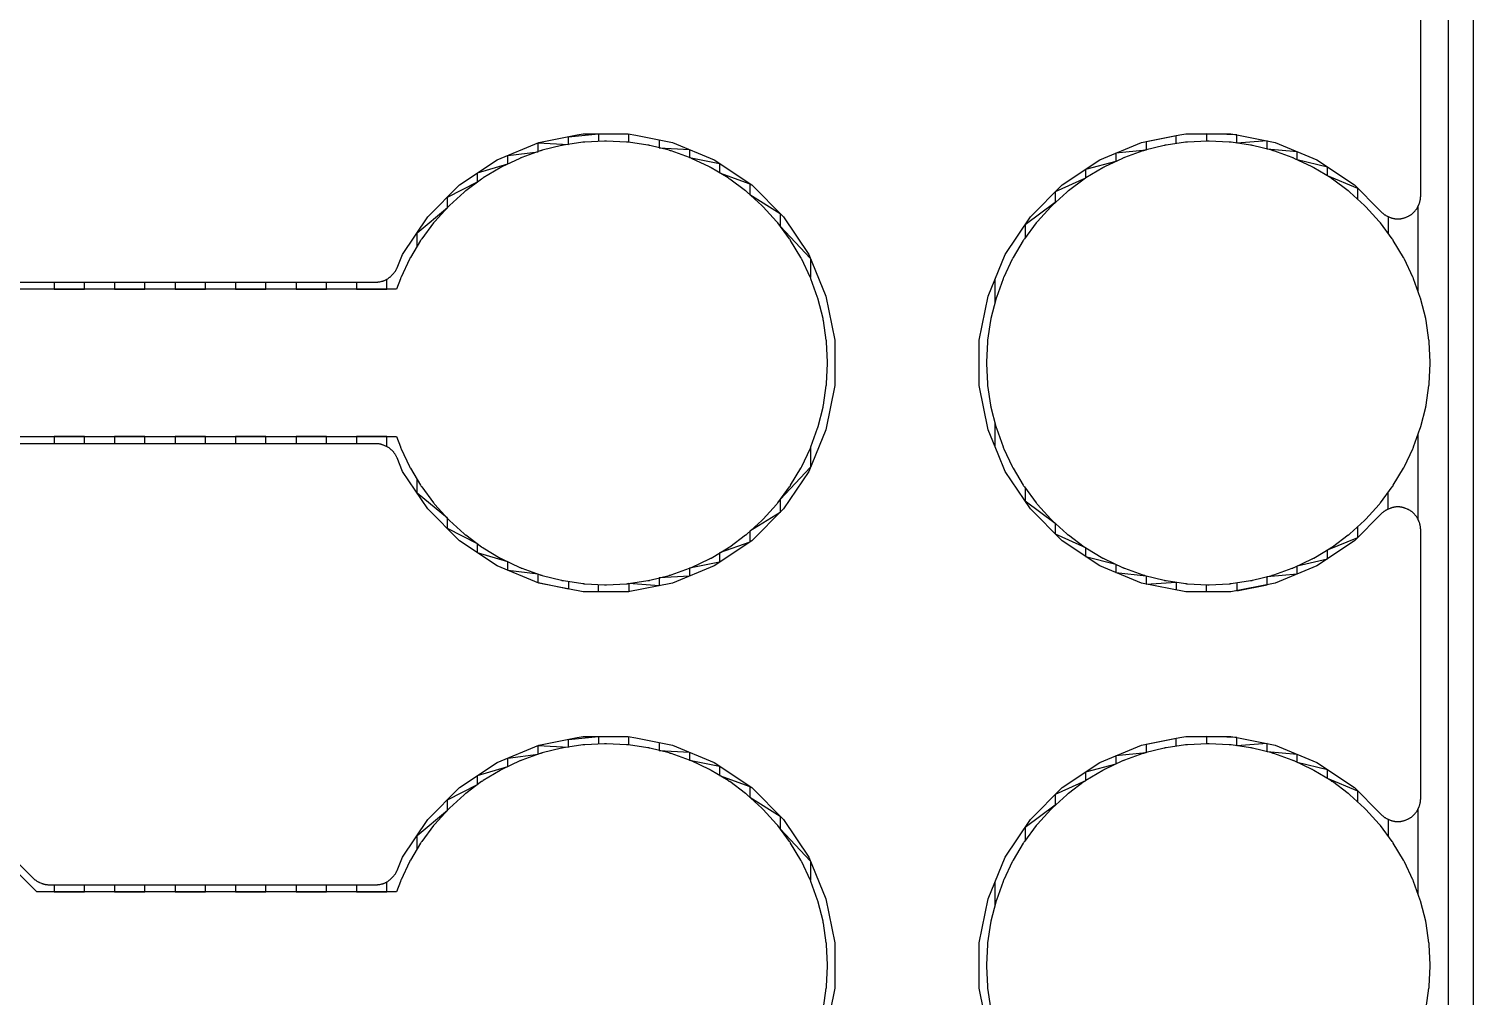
# Model space of a CAD drawing. Header units: metres. Extents: x 141.4 to 191.3, y -114.8 to -61.9.
# Drawn here: x 185.26 to 191.35, y -82.17 to -78.09 of the extents above; entities that cross this region are included whole.
import ezdxf

# ---------------------------------------------------------------- set-up
doc = ezdxf.new("R2010")
doc.units = ezdxf.units.M

msp = doc.modelspace()

# ---------------------------------------------------------------- linework, layer by layer
for points in [[(171.3116, -61.9071), (191.3479, -61.9071), (191.3479, -114.8098)], [(191.117, -114.5163), (191.117, -114.8098), (191.2445, -114.8098), (191.2445, -61.9071), (191.117, -61.9071), (191.117, -62.2006)], [(189.3036, -82.3236), (189.2665, -82.1371), (189.2665, -81.9469), (189.3036, -81.7604), (189.3764, -81.5847), (189.482, -81.4265), (189.6165, -81.292), (189.7747, -81.1864), (189.9504, -81.1136), (190.1116, -81.0815), (190.1369, -81.0765), (190.3271, -81.0765), (190.359, -81.0829), (190.5136, -81.1136), (190.6893, -81.1864), (190.8475, -81.292), (190.9541, -81.3987), (190.9623, -81.4068), (190.9638, -81.4083), (190.9653, -81.4097), (190.9668, -81.4111), (190.9684, -81.4124), (190.9701, -81.4137), (190.9717, -81.415), (190.9734, -81.4162), (190.9751, -81.4174), (190.9769, -81.4185), (190.9787, -81.4196), (190.9805, -81.4207), (190.9823, -81.4217), (190.9842, -81.4227), (190.986, -81.4236), (190.9879, -81.4244), (190.9898, -81.4253), (190.998, -81.4286), (190.9999, -81.4294), (191.0019, -81.4301), (191.0038, -81.4308), (191.0058, -81.4314), (191.0078, -81.432), (191.0098, -81.4326), (191.0119, -81.433), (191.0139, -81.4335), (191.016, -81.4339), (191.018, -81.4342), (191.0201, -81.4345), (191.0222, -81.4347), (191.0242, -81.4349), (191.0263, -81.435), (191.0284, -81.4351), (191.0305, -81.4351), (191.0326, -81.4351), (191.0347, -81.435), (191.0368, -81.4349), (191.0388, -81.4347), (191.0409, -81.4345), (191.043, -81.4342), (191.045, -81.4339), (191.0471, -81.4335), (191.0491, -81.433), (191.0512, -81.4326), (191.0532, -81.432), (191.0552, -81.4314), (191.0572, -81.4308), (191.0591, -81.4301), (191.0611, -81.4294), (191.063, -81.4286), (191.0712, -81.4253), (191.0731, -81.4244), (191.075, -81.4236), (191.0768, -81.4227), (191.0787, -81.4217), (191.0805, -81.4207), (191.0823, -81.4196), (191.0841, -81.4185), (191.0859, -81.4174), (191.0876, -81.4162), (191.0893, -81.415), (191.0909, -81.4137), (191.0926, -81.4124), (191.0942, -81.4111), (191.0957, -81.4097), (191.0972, -81.4083), (191.0987, -81.4068), (191.1002, -81.4053), (191.1016, -81.4038), (191.103, -81.4023), (191.1043, -81.4007), (191.1056, -81.399), (191.1069, -81.3974), (191.1081, -81.3957), (191.1093, -81.394), (191.1104, -81.3922), (191.1115, -81.3904), (191.1126, -81.3886), (191.1136, -81.3868), (191.1146, -81.385), (191.1155, -81.3831), (191.1163, -81.3812), (191.1172, -81.3793), (191.1205, -81.3711), (191.1213, -81.3692), (191.122, -81.3672), (191.1227, -81.3653), (191.1233, -81.3633), (191.1239, -81.3613), (191.1245, -81.3593), (191.1249, -81.3572), (191.1254, -81.3552), (191.1257, -81.3531), (191.1261, -81.3511), (191.1264, -81.349), (191.1266, -81.3469), (191.1268, -81.3449), (191.1269, -81.3428), (191.127, -81.3407), (191.127, -81.3386), (191.127, -80.2054), (191.127, -80.2033), (191.1269, -80.2012), (191.1268, -80.1991), (191.1266, -80.1971), (191.1264, -80.195), (191.1261, -80.1929), (191.1257, -80.1909), (191.1254, -80.1888), (191.1249, -80.1868), (191.1245, -80.1847), (191.1239, -80.1827), (191.1233, -80.1807), (191.1227, -80.1787), (191.122, -80.1768), (191.1213, -80.1748), (191.1205, -80.1729), (191.1172, -80.1647), (191.1163, -80.1628), (191.1155, -80.1609), (191.1146, -80.159), (191.1136, -80.1572), (191.1126, -80.1554), (191.1115, -80.1536), (191.1104, -80.1518), (191.1093, -80.15), (191.1081, -80.1483), (191.1069, -80.1466), (191.1056, -80.145), (191.1043, -80.1433), (191.103, -80.1417), (191.1016, -80.1402), (191.1002, -80.1387), (191.0987, -80.1372), (191.0972, -80.1357), (191.0957, -80.1343), (191.0942, -80.1329), (191.0926, -80.1316), (191.0909, -80.1303), (191.0893, -80.129), (191.0876, -80.1278), (191.0859, -80.1266), (191.0841, -80.1254), (191.0823, -80.1244), (191.0805, -80.1233), (191.0787, -80.1223), (191.0768, -80.1213), (191.075, -80.1204), (191.0731, -80.1196), (191.0712, -80.1187), (191.063, -80.1154), (191.0611, -80.1146), (191.0591, -80.1139), (191.0572, -80.1132), (191.0552, -80.1126), (191.0532, -80.112), (191.0512, -80.1114), (191.0491, -80.111), (191.0471, -80.1105), (191.045, -80.1101), (191.043, -80.1098), (191.0409, -80.1095), (191.0388, -80.1093), (191.0368, -80.1091), (191.0347, -80.109), (191.0326, -80.1089), (191.0305, -80.1089), (191.0284, -80.1089), (191.0263, -80.109), (191.0243, -80.1091), (191.0222, -80.1093), (191.0201, -80.1095), (191.018, -80.1098), (191.016, -80.1101), (191.0139, -80.1105), (191.0119, -80.111), (191.0099, -80.1114), (191.0078, -80.112), (191.0058, -80.1126), (191.0038, -80.1132), (191.0019, -80.1139), (190.9999, -80.1146), (190.998, -80.1154), (190.9898, -80.1187), (190.9879, -80.1196), (190.986, -80.1204), (190.9842, -80.1213), (190.9823, -80.1223), (190.9805, -80.1233), (190.9787, -80.1244), (190.9769, -80.1254), (190.9751, -80.1266), (190.9734, -80.1278), (190.9717, -80.129), (190.9701, -80.1303), (190.9684, -80.1316), (190.9669, -80.1329), (190.9653, -80.1343), (190.9638, -80.1357), (190.9623, -80.1372), (190.8475, -80.252), (190.6893, -80.3576), (190.5136, -80.4304), (190.3271, -80.4675), (190.1369, -80.4675), (189.9504, -80.4304), (189.7747, -80.3576), (189.6165, -80.252), (189.482, -80.1175), (189.3764, -79.9593), (189.3465, -79.8872), (189.3036, -79.7836), (189.2665, -79.5971), (189.2665, -79.4069), (189.3036, -79.2204), (189.3764, -79.0447), (189.482, -78.8865), (189.6165, -78.752), (189.7747, -78.6464), (189.9504, -78.5736), (190.1116, -78.5415), (190.1369, -78.5365), (190.3271, -78.5365), (190.359, -78.5429), (190.5136, -78.5736), (190.6893, -78.6464), (190.8475, -78.752), (190.9541, -78.8587), (190.9623, -78.8668), (190.9638, -78.8683), (190.9653, -78.8697), (190.9668, -78.8711), (190.9684, -78.8724), (190.9701, -78.8737), (190.9717, -78.875), (190.9734, -78.8762), (190.9751, -78.8774), (190.9769, -78.8785), (190.9787, -78.8796), (190.9805, -78.8807), (190.9823, -78.8817), (190.9842, -78.8827), (190.986, -78.8836), (190.9879, -78.8844), (190.9898, -78.8853), (190.998, -78.8886), (190.9999, -78.8894), (191.0019, -78.8901), (191.0038, -78.8908), (191.0058, -78.8914), (191.0078, -78.892), (191.0098, -78.8926), (191.0119, -78.893), (191.0139, -78.8935), (191.016, -78.8939), (191.018, -78.8942), (191.0201, -78.8945), (191.0222, -78.8947), (191.0242, -78.8949), (191.0263, -78.895), (191.0284, -78.8951), (191.0305, -78.8951), (191.0326, -78.8951), (191.0347, -78.895), (191.0368, -78.8949), (191.0388, -78.8947), (191.0409, -78.8945), (191.043, -78.8942), (191.045, -78.8939), (191.0471, -78.8935), (191.0491, -78.893), (191.0512, -78.8926), (191.0532, -78.892), (191.0552, -78.8914), (191.0572, -78.8908), (191.0591, -78.8901), (191.0611, -78.8894), (191.063, -78.8886), (191.0712, -78.8853), (191.0731, -78.8844), (191.075, -78.8836), (191.0768, -78.8827), (191.0787, -78.8817), (191.0805, -78.8807), (191.0823, -78.8796), (191.0841, -78.8785), (191.0859, -78.8774), (191.0876, -78.8762), (191.0893, -78.875), (191.0909, -78.8737), (191.0926, -78.8724), (191.0942, -78.8711), (191.0957, -78.8697), (191.0972, -78.8683), (191.0987, -78.8668), (191.1002, -78.8653), (191.1016, -78.8638), (191.103, -78.8623), (191.1043, -78.8607), (191.1056, -78.859), (191.1069, -78.8574), (191.1081, -78.8557), (191.1093, -78.854), (191.1104, -78.8522), (191.1115, -78.8504), (191.1126, -78.8486), (191.1136, -78.8468), (191.1146, -78.845), (191.1155, -78.8431), (191.1163, -78.8412), (191.1172, -78.8393), (191.1205, -78.8311), (191.1213, -78.8292), (191.122, -78.8272), (191.1227, -78.8253), (191.1233, -78.8233), (191.1239, -78.8213), (191.1245, -78.8193), (191.1249, -78.8172), (191.1254, -78.8152), (191.1257, -78.8131), (191.1261, -78.8111), (191.1264, -78.809), (191.1266, -78.8069), (191.1268, -78.8049), (191.1269, -78.8028), (191.127, -78.8007), (191.127, -78.7986), (191.127, -77.277)], [(183.642, -79.8121), (186.811, -79.8121), (186.8267, -79.8559), (186.8274, -79.8579), (186.8282, -79.8598), (186.829, -79.8617), (186.8299, -79.8636), (186.8655, -79.939), (186.8664, -79.9409), (186.8674, -79.9428), (186.8684, -79.9446), (186.8695, -79.9464), (186.9123, -80.0179), (186.9134, -80.0197), (186.9146, -80.0215), (186.9158, -80.0232), (186.917, -80.0249), (186.9667, -80.0919), (186.9679, -80.0935), (186.9692, -80.0952), (186.9706, -80.0968), (186.972, -80.0983), (187.028, -80.1601), (187.0294, -80.1617), (187.0309, -80.1631), (187.0323, -80.1646), (187.0339, -80.166), (187.0957, -80.222), (187.0972, -80.2234), (187.0988, -80.2248), (187.1005, -80.2261), (187.1021, -80.2273), (187.1691, -80.277), (187.1708, -80.2782), (187.1725, -80.2794), (187.1743, -80.2806), (187.1761, -80.2817), (187.2476, -80.3245), (187.2494, -80.3256), (187.2512, -80.3266), (187.2531, -80.3276), (187.255, -80.3285), (187.3304, -80.3641), (187.3323, -80.365), (187.3342, -80.3658), (187.3361, -80.3666), (187.3381, -80.3673), (187.4166, -80.3954), (187.4166, -80.3954), (187.4168, -80.3955), (187.4187, -80.3961), (187.4207, -80.3968), (187.4226, -80.3973), (187.4246, -80.3979), (187.5055, -80.4181), (187.5075, -80.4186), (187.5096, -80.419), (187.5116, -80.4194), (187.5137, -80.4197), (187.5962, -80.432), (187.5983, -80.4323), (187.6004, -80.4325), (187.6024, -80.4327), (187.6045, -80.4328), (187.6878, -80.4369), (187.6899, -80.437), (187.692, -80.437), (187.6941, -80.437), (187.6962, -80.4369), (187.7795, -80.4328), (187.7816, -80.4327), (187.7836, -80.4325), (187.7857, -80.4323), (187.7878, -80.432), (187.8703, -80.4197), (187.8724, -80.4194), (187.8744, -80.419), (187.8765, -80.4186), (187.8785, -80.4181), (187.9594, -80.3979), (187.9614, -80.3973), (187.9634, -80.3967), (187.9654, -80.3961), (187.9674, -80.3954), (188.0459, -80.3673), (188.0479, -80.3666), (188.0498, -80.3658), (188.0517, -80.365), (188.0536, -80.3641), (188.129, -80.3285), (188.1309, -80.3276), (188.1328, -80.3266), (188.1346, -80.3256), (188.1364, -80.3245), (188.2079, -80.2817), (188.2097, -80.2806), (188.2115, -80.2794), (188.2132, -80.2782), (188.2149, -80.277), (188.2819, -80.2273), (188.2835, -80.2261), (188.2852, -80.2248), (188.2868, -80.2234), (188.2883, -80.222), (188.3501, -80.166), (188.3517, -80.1646), (188.3531, -80.1631), (188.3546, -80.1617), (188.356, -80.1601), (188.412, -80.0983), (188.4134, -80.0968), (188.4148, -80.0952), (188.4161, -80.0935), (188.4173, -80.0919), (188.467, -80.0249), (188.4682, -80.0232), (188.4694, -80.0215), (188.4706, -80.0197), (188.4717, -80.0179), (188.5145, -79.9464), (188.5156, -79.9446), (188.5166, -79.9428), (188.5176, -79.9409), (188.5185, -79.939), (188.5541, -79.8636), (188.555, -79.8617), (188.5558, -79.8598), (188.5566, -79.8579), (188.5573, -79.8559), (188.5854, -79.7774), (188.5854, -79.7774), (188.5861, -79.7756), (188.5867, -79.7735), (188.5873, -79.7715), (188.5879, -79.7694), (188.6081, -79.6885), (188.6086, -79.6865), (188.609, -79.6844), (188.6094, -79.6824), (188.6097, -79.6803), (188.622, -79.5978), (188.6223, -79.5957), (188.6225, -79.5936), (188.6227, -79.5916), (188.6228, -79.5895), (188.6269, -79.5062), (188.627, -79.5041), (188.627, -79.502), (188.627, -79.4999), (188.6269, -79.4978), (188.6228, -79.4145), (188.6227, -79.4124), (188.6225, -79.4104), (188.6223, -79.4083), (188.622, -79.4062), (188.6097, -79.3237), (188.6094, -79.3216), (188.609, -79.3196), (188.6086, -79.3175), (188.6081, -79.3155), (188.5879, -79.2346), (188.5873, -79.2326), (188.5867, -79.2306), (188.5861, -79.2286), (188.5854, -79.2266), (188.5573, -79.1481), (188.5566, -79.1461), (188.5558, -79.1442), (188.555, -79.1423), (188.5541, -79.1404), (188.5185, -79.065), (188.5176, -79.0631), (188.5166, -79.0612), (188.5156, -79.0594), (188.5145, -79.0576), (188.4717, -78.9861), (188.4706, -78.9843), (188.4694, -78.9825), (188.4682, -78.9808), (188.467, -78.9791), (188.4173, -78.9121), (188.4161, -78.9105), (188.4148, -78.9088), (188.4134, -78.9072), (188.412, -78.9057), (188.356, -78.8439), (188.3546, -78.8423), (188.3531, -78.8409), (188.3517, -78.8394), (188.3501, -78.838), (188.2883, -78.782), (188.2868, -78.7806), (188.2852, -78.7792), (188.2835, -78.7779), (188.2819, -78.7767), (188.2149, -78.727), (188.2132, -78.7258), (188.2115, -78.7246), (188.2097, -78.7234), (188.2079, -78.7223), (188.1364, -78.6795), (188.1346, -78.6784), (188.1328, -78.6774), (188.1309, -78.6764), (188.129, -78.6755), (188.0536, -78.6399), (188.0517, -78.639), (188.0498, -78.6382), (188.0479, -78.6374), (188.0459, -78.6367), (187.9674, -78.6086), (187.9674, -78.6086), (187.9656, -78.6079), (187.9635, -78.6073), (187.9615, -78.6067), (187.9594, -78.6061), (187.8785, -78.5859), (187.8765, -78.5854), (187.8744, -78.585), (187.8724, -78.5846), (187.8703, -78.5843), (187.7878, -78.572), (187.7857, -78.5717), (187.7836, -78.5715), (187.7816, -78.5713), (187.7795, -78.5712), (187.6962, -78.5671), (187.6941, -78.567), (187.692, -78.567), (187.6899, -78.567), (187.6878, -78.5671), (187.6045, -78.5712), (187.6024, -78.5713), (187.6004, -78.5715), (187.5983, -78.5717), (187.5962, -78.572), (187.5137, -78.5843), (187.5116, -78.5846), (187.5096, -78.585), (187.5075, -78.5854), (187.5055, -78.5859), (187.4246, -78.6061), (187.4226, -78.6067), (187.4206, -78.6073), (187.4186, -78.6079), (187.4166, -78.6086), (187.3381, -78.6367), (187.3361, -78.6374), (187.3342, -78.6382), (187.3323, -78.639), (187.3304, -78.6399), (187.255, -78.6755), (187.2531, -78.6764), (187.2512, -78.6774), (187.2494, -78.6784), (187.2476, -78.6795), (187.1761, -78.7223), (187.1743, -78.7234), (187.1725, -78.7246), (187.1708, -78.7258), (187.1691, -78.727), (187.1021, -78.7767), (187.1005, -78.7779), (187.0988, -78.7792), (187.0972, -78.7806), (187.0957, -78.782), (187.0339, -78.838), (187.0323, -78.8394), (187.0309, -78.8409), (187.0294, -78.8423), (187.028, -78.8439), (186.972, -78.9057), (186.9706, -78.9072), (186.9692, -78.9088), (186.9679, -78.9105), (186.9667, -78.9121), (186.917, -78.9791), (186.9158, -78.9808), (186.9146, -78.9825), (186.9134, -78.9843), (186.9123, -78.9861), (186.8695, -79.0576), (186.8684, -79.0594), (186.8674, -79.0612), (186.8664, -79.0631), (186.8655, -79.065), (186.8299, -79.1404), (186.829, -79.1423), (186.8282, -79.1442), (186.8274, -79.1461), (186.8267, -79.1481), (186.811, -79.1919), (183.7705, -79.1919)], [(183.823, -79.1615), (186.7235, -79.1615), (186.7256, -79.1615), (186.7277, -79.1614), (186.7298, -79.1613), (186.7318, -79.1611), (186.7339, -79.1609), (186.736, -79.1606), (186.738, -79.1602), (186.7401, -79.1599), (186.7445, -79.159), (186.7465, -79.1586), (186.7486, -79.1581), (186.7506, -79.1575), (186.7526, -79.157), (186.7546, -79.1563), (186.7565, -79.1557), (186.7585, -79.1549), (186.7604, -79.1542), (186.7624, -79.1533), (186.7643, -79.1525), (186.7661, -79.1516), (186.768, -79.1506), (186.7698, -79.1496), (186.7716, -79.1485), (186.7734, -79.1474), (186.7751, -79.1463), (186.7769, -79.1451), (186.7785, -79.1439), (186.7802, -79.1426), (186.7818, -79.1413), (186.7834, -79.14), (186.785, -79.1386), (186.7865, -79.1372), (186.788, -79.1357), (186.7942, -79.1295), (186.7957, -79.128), (186.7971, -79.1265), (186.7985, -79.1249), (186.7998, -79.1233), (186.8011, -79.1217), (186.8024, -79.12), (186.8036, -79.1183), (186.8048, -79.1166), (186.8059, -79.1149), (186.807, -79.1131), (186.8081, -79.1113), (186.8091, -79.1095), (186.8101, -79.1076), (186.811, -79.1057), (186.8118, -79.1038), (186.8127, -79.1019), (186.8364, -79.0447), (186.942, -78.8865), (187.0765, -78.752), (187.2347, -78.6464), (187.4104, -78.5736), (187.5716, -78.5415), (187.5969, -78.5365), (187.7871, -78.5365), (187.819, -78.5429), (187.9736, -78.5736), (188.1493, -78.6464), (188.3075, -78.752), (188.442, -78.8865), (188.5476, -79.0447), (188.6204, -79.2204), (188.6575, -79.4069), (188.6575, -79.5971), (188.6204, -79.7836), (188.5476, -79.9593), (188.442, -80.1175), (188.3075, -80.252), (188.1493, -80.3576), (187.9736, -80.4304), (187.7871, -80.4675), (187.5969, -80.4675), (187.4104, -80.4304), (187.2347, -80.3576), (187.0765, -80.252), (186.942, -80.1175), (186.8364, -79.9593), (186.8127, -79.9021), (186.8118, -79.9002), (186.811, -79.8983), (186.8101, -79.8964), (186.8091, -79.8945), (186.8081, -79.8927), (186.807, -79.8909), (186.806, -79.8891), (186.8048, -79.8874), (186.8023, -79.8837), (186.8011, -79.8819), (186.7999, -79.8802), (186.7987, -79.8786), (186.7974, -79.877), (186.796, -79.8754), (186.7946, -79.8738), (186.7932, -79.8723), (186.7918, -79.8708), (186.7903, -79.8693), (186.7887, -79.8679), (186.7872, -79.8665), (186.7856, -79.8652), (186.7839, -79.8639), (186.7823, -79.8626), (186.7806, -79.8614), (186.7789, -79.8602), (186.7771, -79.8591), (186.7753, -79.858), (186.7735, -79.8569), (186.7717, -79.8559), (186.7699, -79.8549), (186.768, -79.854), (186.7661, -79.8532), (186.7642, -79.8523), (186.756, -79.849), (186.7541, -79.8482), (186.7521, -79.8475), (186.7502, -79.8468), (186.7482, -79.8462), (186.7462, -79.8456), (186.7442, -79.845), (186.7421, -79.8446), (186.7401, -79.8441), (186.738, -79.8438), (186.736, -79.8434), (186.7339, -79.8431), (186.7318, -79.8429), (186.7298, -79.8427), (186.7277, -79.8426), (186.7256, -79.8425), (186.7235, -79.8425), (183.681, -79.8425)], [(186.8975, -79.0108), (186.8975, -78.9532), (187.025, -78.8472), (187.025, -78.8036), (187.1525, -78.7393), (187.1525, -78.7013), (187.28, -78.6637), (187.28, -78.6276), (187.4075, -78.6118), (187.4075, -78.5748), (187.535, -78.5811), (187.535, -78.5488), (187.6625, -78.5365), (187.6625, -78.5683)], [(187.79, -78.5723), (187.79, -78.5371)], [(187.9175, -78.5624), (187.9175, -78.5957), (188.045, -78.6032), (188.045, -78.6363), (188.1725, -78.6619), (188.1725, -78.7011), (188.3, -78.7471), (188.3, -78.7925), (188.4275, -78.8721), (188.4275, -78.9258), (188.555, -79.0625), (188.555, -79.1423)], [(189.3012, -79.5895), (189.3013, -79.5916), (189.3015, -79.5936), (189.3017, -79.5957), (189.302, -79.5978), (189.3143, -79.6803), (189.3146, -79.6824), (189.315, -79.6844), (189.3154, -79.6865), (189.3159, -79.6885), (189.3361, -79.7694), (189.3367, -79.7714), (189.3373, -79.7734), (189.3379, -79.7754), (189.3386, -79.7774), (189.3667, -79.8559), (189.3674, -79.8579), (189.3682, -79.8598), (189.369, -79.8617), (189.3699, -79.8636), (189.4055, -79.939), (189.4064, -79.9409), (189.4074, -79.9428), (189.4084, -79.9446), (189.4095, -79.9464), (189.4523, -80.0179), (189.4534, -80.0197), (189.4546, -80.0215), (189.4558, -80.0232), (189.457, -80.0249), (189.5067, -80.0919), (189.5079, -80.0935), (189.5092, -80.0952), (189.5106, -80.0968), (189.512, -80.0983), (189.568, -80.1601), (189.5694, -80.1617), (189.5709, -80.1631), (189.5723, -80.1646), (189.5739, -80.166), (189.6357, -80.222), (189.6372, -80.2234), (189.6388, -80.2248), (189.6405, -80.2261), (189.6421, -80.2273), (189.7091, -80.277), (189.7108, -80.2782), (189.7125, -80.2794), (189.7143, -80.2806), (189.7161, -80.2817), (189.7876, -80.3245), (189.7894, -80.3256), (189.7912, -80.3266), (189.7931, -80.3276), (189.795, -80.3285), (189.8704, -80.3641), (189.8723, -80.365), (189.8742, -80.3658), (189.8761, -80.3666), (189.8781, -80.3673), (189.9566, -80.3954), (189.9566, -80.3954), (189.9584, -80.3961), (189.9605, -80.3967), (189.9625, -80.3973), (189.9646, -80.3979), (190.0455, -80.4181), (190.0475, -80.4186), (190.0496, -80.419), (190.0516, -80.4194), (190.0537, -80.4197), (190.1362, -80.432), (190.1383, -80.4323), (190.1404, -80.4325), (190.1424, -80.4327), (190.1445, -80.4328), (190.2278, -80.4369), (190.2299, -80.437), (190.232, -80.437), (190.2341, -80.437), (190.2362, -80.4369), (190.3195, -80.4328), (190.3216, -80.4327), (190.3236, -80.4325), (190.3257, -80.4323), (190.3278, -80.432), (190.4103, -80.4197), (190.4124, -80.4194), (190.4144, -80.419), (190.4165, -80.4186), (190.4185, -80.4181), (190.4994, -80.3979), (190.5014, -80.3973), (190.5034, -80.3967), (190.5054, -80.3961), (190.5074, -80.3954), (190.5859, -80.3673), (190.5879, -80.3666), (190.5898, -80.3658), (190.5917, -80.365), (190.5936, -80.3641), (190.669, -80.3285), (190.6709, -80.3276), (190.6728, -80.3266), (190.6746, -80.3256), (190.6764, -80.3245), (190.7479, -80.2817), (190.7497, -80.2806), (190.7515, -80.2794), (190.7532, -80.2782), (190.7549, -80.277), (190.8219, -80.2273), (190.8235, -80.2261), (190.8252, -80.2248), (190.8268, -80.2234), (190.8283, -80.222), (190.8901, -80.166), (190.8917, -80.1646), (190.8931, -80.1631), (190.8946, -80.1617), (190.896, -80.1601), (190.952, -80.0983), (190.9534, -80.0968), (190.9548, -80.0952), (190.9561, -80.0935), (190.9573, -80.0919), (191.007, -80.0249), (191.0082, -80.0232), (191.0094, -80.0215), (191.0106, -80.0197), (191.0117, -80.0179), (191.0545, -79.9464), (191.0556, -79.9446), (191.0566, -79.9428), (191.0576, -79.9409), (191.0585, -79.939), (191.0941, -79.8636), (191.095, -79.8617), (191.0958, -79.8598), (191.0966, -79.8579), (191.0973, -79.8559), (191.1254, -79.7774), (191.1254, -79.7774), (191.1255, -79.7772), (191.1261, -79.7753), (191.1268, -79.7733), (191.1273, -79.7714), (191.1279, -79.7694), (191.1481, -79.6885), (191.1486, -79.6865), (191.149, -79.6844), (191.1494, -79.6824), (191.1497, -79.6803), (191.162, -79.5978), (191.1623, -79.5957), (191.1625, -79.5936), (191.1627, -79.5916), (191.1628, -79.5895), (191.1669, -79.5062), (191.167, -79.5041), (191.167, -79.502), (191.167, -79.4999), (191.1669, -79.4978), (191.1628, -79.4145), (191.1627, -79.4124), (191.1625, -79.4104), (191.1623, -79.4083), (191.162, -79.4062), (191.1497, -79.3237), (191.1494, -79.3216), (191.149, -79.3196), (191.1486, -79.3175), (191.1481, -79.3155), (191.1279, -79.2346), (191.1273, -79.2326), (191.1267, -79.2306), (191.1261, -79.2286), (191.1254, -79.2266), (191.0973, -79.1481), (191.0966, -79.1461), (191.0958, -79.1442), (191.095, -79.1423), (191.0941, -79.1404), (191.0585, -79.065), (191.0576, -79.0631), (191.0566, -79.0612), (191.0556, -79.0594), (191.0545, -79.0576), (191.0117, -78.9861), (191.0106, -78.9843), (191.0094, -78.9825), (191.0082, -78.9808), (191.007, -78.9791), (190.9573, -78.9121), (190.9561, -78.9105), (190.9548, -78.9088), (190.9534, -78.9072), (190.952, -78.9057), (190.896, -78.8439), (190.8946, -78.8423), (190.8931, -78.8409), (190.8917, -78.8394), (190.8901, -78.838), (190.8283, -78.782), (190.8268, -78.7806), (190.8252, -78.7792), (190.8235, -78.7779), (190.8219, -78.7767), (190.7549, -78.727), (190.7532, -78.7258), (190.7515, -78.7246), (190.7497, -78.7234), (190.7479, -78.7223), (190.6764, -78.6795), (190.6746, -78.6784), (190.6728, -78.6774), (190.6709, -78.6764), (190.669, -78.6755), (190.5936, -78.6399), (190.5917, -78.639), (190.5898, -78.6382), (190.5879, -78.6374), (190.5859, -78.6367), (190.5074, -78.6086), (190.5074, -78.6086), (190.5056, -78.6079), (190.5035, -78.6073), (190.5015, -78.6067), (190.4994, -78.6061), (190.4185, -78.5859), (190.4165, -78.5854), (190.4144, -78.585), (190.4124, -78.5846), (190.4103, -78.5843), (190.3278, -78.572), (190.3257, -78.5717), (190.3236, -78.5715), (190.3216, -78.5713), (190.3195, -78.5712), (190.2362, -78.5671), (190.2341, -78.567), (190.232, -78.567), (190.2299, -78.567), (190.2278, -78.5671), (190.1445, -78.5712), (190.1424, -78.5713), (190.1404, -78.5715), (190.1383, -78.5717), (190.1362, -78.572), (190.0537, -78.5843), (190.0516, -78.5846), (190.0496, -78.585), (190.0475, -78.5854), (190.0455, -78.5859), (189.9646, -78.6061), (189.9626, -78.6067), (189.9606, -78.6073), (189.9586, -78.6079), (189.9566, -78.6086), (189.8781, -78.6367), (189.8761, -78.6374), (189.8742, -78.6382), (189.8723, -78.639), (189.8704, -78.6399), (189.795, -78.6755), (189.7931, -78.6764), (189.7912, -78.6774), (189.7894, -78.6784), (189.7876, -78.6795), (189.7161, -78.7223), (189.7143, -78.7234), (189.7125, -78.7246), (189.7108, -78.7258), (189.7091, -78.727), (189.6421, -78.7767), (189.6405, -78.7779), (189.6388, -78.7792), (189.6372, -78.7806), (189.6357, -78.782), (189.5739, -78.838), (189.5723, -78.8394), (189.5709, -78.8409), (189.5694, -78.8423), (189.568, -78.8439), (189.512, -78.9057), (189.5106, -78.9072), (189.5092, -78.9088), (189.5079, -78.9105), (189.5067, -78.9121), (189.457, -78.9791), (189.4558, -78.9808), (189.4546, -78.9825), (189.4534, -78.9843), (189.4523, -78.9861), (189.4095, -79.0576), (189.4084, -79.0594), (189.4074, -79.0612), (189.4064, -79.0631), (189.4055, -79.065), (189.3699, -79.1404), (189.369, -79.1423), (189.3682, -79.1442), (189.3674, -79.1461), (189.3667, -79.1481), (189.3386, -79.2266), (189.3386, -79.2266), (189.3385, -79.2268), (189.3379, -79.2287), (189.3372, -79.2307), (189.3367, -79.2326), (189.3361, -79.2346), (189.3159, -79.3155), (189.3154, -79.3175), (189.315, -79.3196), (189.3146, -79.3216), (189.3143, -79.3237), (189.302, -79.4062), (189.3017, -79.4083), (189.3015, -79.4104), (189.3013, -79.4124), (189.3012, -79.4145), (189.2971, -79.4978), (189.297, -79.4999), (189.297, -79.502), (189.297, -79.5041), (189.2971, -79.5062), (189.3012, -79.5895)], [(190.097, -78.5778), (190.097, -78.5444), (189.9695, -78.5698), (189.9695, -78.6049), (189.842, -78.6185), (189.842, -78.6533), (189.7145, -78.6866), (189.7145, -78.7233), (189.587, -78.7815), (189.587, -78.826), (189.4595, -78.9202), (189.4595, -78.9757)], [(190.862, -78.8125), (190.862, -78.7666), (190.7345, -78.7143), (190.7345, -78.6766), (190.607, -78.6462), (190.607, -78.6123), (190.4795, -78.6012), (190.4795, -78.5668), (190.352, -78.5756), (190.352, -78.5415), (190.2245, -78.5365), (190.2245, -78.5673)], [(188.6097, -82.2203), (188.622, -82.1378), (188.6223, -82.1357), (188.6225, -82.1336), (188.6227, -82.1316), (188.6228, -82.1295), (188.6269, -82.0462), (188.627, -82.0441), (188.627, -82.042), (188.627, -82.0399), (188.6269, -82.0378), (188.6228, -81.9545), (188.6227, -81.9524), (188.6225, -81.9504), (188.6223, -81.9483), (188.622, -81.9462), (188.6097, -81.8637), (188.6094, -81.8616), (188.609, -81.8596), (188.6086, -81.8575), (188.6081, -81.8555), (188.5879, -81.7746), (188.5873, -81.7726), (188.5867, -81.7706), (188.5861, -81.7686), (188.5854, -81.7666), (188.5573, -81.6881), (188.5566, -81.6861), (188.5558, -81.6842), (188.555, -81.6823), (188.5541, -81.6804), (188.5185, -81.605), (188.5176, -81.6031), (188.5166, -81.6012), (188.5156, -81.5994), (188.5145, -81.5976), (188.4717, -81.5261), (188.4706, -81.5243), (188.4694, -81.5225), (188.4682, -81.5208), (188.467, -81.5191), (188.4173, -81.4521), (188.4161, -81.4505), (188.4148, -81.4488), (188.4134, -81.4472), (188.412, -81.4457), (188.356, -81.3839), (188.3546, -81.3823), (188.3531, -81.3809), (188.3517, -81.3794), (188.3501, -81.378), (188.2883, -81.322), (188.2868, -81.3206), (188.2852, -81.3192), (188.2835, -81.3179), (188.2819, -81.3167), (188.2149, -81.267), (188.2132, -81.2658), (188.2115, -81.2646), (188.2097, -81.2634), (188.2079, -81.2623), (188.1364, -81.2195), (188.1346, -81.2184), (188.1328, -81.2174), (188.1309, -81.2164), (188.129, -81.2155), (188.0536, -81.1799), (188.0517, -81.179), (188.0498, -81.1782), (188.0479, -81.1774), (188.0459, -81.1767), (187.9674, -81.1486), (187.9674, -81.1486), (187.9656, -81.1479), (187.9635, -81.1473), (187.9615, -81.1467), (187.9594, -81.1461), (187.8785, -81.1259), (187.8765, -81.1254), (187.8744, -81.125), (187.8724, -81.1246), (187.8703, -81.1243), (187.7878, -81.112), (187.7857, -81.1117), (187.7836, -81.1115), (187.7816, -81.1113), (187.7795, -81.1112), (187.6962, -81.1071), (187.6941, -81.107), (187.692, -81.107), (187.6899, -81.107), (187.6878, -81.1071), (187.6045, -81.1112), (187.6024, -81.1113), (187.6004, -81.1115), (187.5983, -81.1117), (187.5962, -81.112), (187.5137, -81.1243), (187.5116, -81.1246), (187.5096, -81.125), (187.5075, -81.1254), (187.5055, -81.1259), (187.4246, -81.1461), (187.4226, -81.1467), (187.4206, -81.1473), (187.4186, -81.1479), (187.4166, -81.1486), (187.3381, -81.1767), (187.3361, -81.1774), (187.3342, -81.1782), (187.3323, -81.179), (187.3304, -81.1799), (187.255, -81.2155), (187.2531, -81.2164), (187.2512, -81.2174), (187.2494, -81.2184), (187.2476, -81.2195), (187.1761, -81.2623), (187.1743, -81.2634), (187.1725, -81.2646), (187.1708, -81.2658), (187.1691, -81.267), (187.1021, -81.3167), (187.1005, -81.3179), (187.0988, -81.3192), (187.0972, -81.3206), (187.0957, -81.322), (187.0339, -81.378), (187.0323, -81.3794), (187.0309, -81.3809), (187.0294, -81.3823), (187.028, -81.3839), (186.972, -81.4457), (186.9706, -81.4472), (186.9692, -81.4488), (186.9679, -81.4505), (186.9667, -81.4521), (186.917, -81.5191), (186.9158, -81.5208), (186.9146, -81.5225), (186.9134, -81.5243), (186.9123, -81.5261), (186.8695, -81.5976), (186.8684, -81.5994), (186.8674, -81.6012), (186.8664, -81.6031), (186.8655, -81.605), (186.8299, -81.6804), (186.829, -81.6823), (186.8282, -81.6842), (186.8274, -81.6861), (186.8267, -81.6881), (186.811, -81.7319), (185.2945, -81.7319), (182.2663, -78.7037)], [(191.117, -79.2032), (191.117, -78.8395)], [(190.9895, -78.8851), (190.9895, -78.9556)], [(185.24, -79.1615), (185.3675, -79.1615), (185.3675, -79.1919), (185.495, -79.1919), (185.495, -79.1615), (185.6225, -79.1615), (185.6225, -79.1919), (185.75, -79.1919), (185.75, -79.1615), (185.8775, -79.1615), (185.8775, -79.1919), (186.005, -79.1919), (186.005, -79.1615), (186.1325, -79.1615), (186.1325, -79.1919), (186.26, -79.1919), (186.26, -79.1615), (186.3875, -79.1615), (186.3875, -79.1919), (186.515, -79.1919), (186.515, -79.1615), (186.6425, -79.1615), (186.6425, -79.1919), (186.77, -79.1919), (186.77, -79.1495)], [(189.332, -79.1517), (189.332, -79.251)], [(189.332, -79.753), (189.332, -79.8523)], [(186.77, -79.855), (186.77, -79.8121), (186.6425, -79.8121), (186.6425, -79.8425), (186.515, -79.8425), (186.515, -79.8121), (186.3875, -79.8121), (186.3875, -79.8425), (186.26, -79.8425), (186.26, -79.8121), (186.1325, -79.8121), (186.1325, -79.8425), (186.005, -79.8425), (186.005, -79.8121), (185.8775, -79.8121), (185.8775, -79.8425), (185.75, -79.8425), (185.75, -79.8121), (185.6225, -79.8121), (185.6225, -79.8425), (185.495, -79.8425), (185.495, -79.8121), (185.3675, -79.8121), (185.3675, -79.8425), (185.24, -79.8425)], [(191.117, -80.1645), (191.117, -79.8008)], [(188.555, -79.8617), (188.555, -79.9415), (188.4275, -80.0782), (188.4275, -80.1319), (188.3, -80.2115), (188.3, -80.2569), (188.1725, -80.3029), (188.1725, -80.3421), (188.045, -80.3677), (188.045, -80.4008), (187.9175, -80.4083), (187.9175, -80.4416), (187.79, -80.4317), (187.79, -80.4669), (187.6625, -80.4675), (187.6625, -80.4357)], [(183.6128, -80.0072), (185.2788, -81.6732), (185.2803, -81.6747), (185.2818, -81.6761), (185.2834, -81.6775), (185.285, -81.6788), (185.2866, -81.6801), (185.2882, -81.6814), (185.2899, -81.6826), (185.2917, -81.6838), (185.2934, -81.6849), (185.2952, -81.686), (185.297, -81.6871), (185.2988, -81.6881), (185.3007, -81.6891), (185.3025, -81.69), (185.3044, -81.6908), (185.3064, -81.6917), (185.3145, -81.695), (185.3164, -81.6958), (185.3184, -81.6965), (185.3204, -81.6972), (185.3223, -81.6978), (185.3243, -81.6984), (185.3264, -81.699), (185.3284, -81.6994), (185.3304, -81.6999), (185.3325, -81.7002), (185.3345, -81.7006), (185.3366, -81.7009), (185.3387, -81.7011), (185.3408, -81.7013), (185.3428, -81.7014), (185.3449, -81.7015), (185.347, -81.7015), (186.7235, -81.7015), (186.7256, -81.7015), (186.7277, -81.7014), (186.7298, -81.7013), (186.7318, -81.7011), (186.7339, -81.7009), (186.736, -81.7006), (186.738, -81.7002), (186.7401, -81.6999), (186.7445, -81.699), (186.7465, -81.6986), (186.7486, -81.6981), (186.7506, -81.6975), (186.7526, -81.697), (186.7546, -81.6963), (186.7565, -81.6957), (186.7585, -81.6949), (186.7604, -81.6942), (186.7624, -81.6933), (186.7643, -81.6925), (186.7661, -81.6916), (186.768, -81.6906), (186.7698, -81.6896), (186.7716, -81.6885), (186.7734, -81.6874), (186.7751, -81.6863), (186.7769, -81.6851), (186.7785, -81.6839), (186.7802, -81.6826), (186.7818, -81.6813), (186.7834, -81.68), (186.785, -81.6786), (186.7865, -81.6772), (186.788, -81.6757), (186.7942, -81.6695), (186.7957, -81.668), (186.7971, -81.6665), (186.7985, -81.6649), (186.7998, -81.6633), (186.8011, -81.6617), (186.8024, -81.66), (186.8036, -81.6583), (186.8048, -81.6566), (186.8059, -81.6549), (186.807, -81.6531), (186.8081, -81.6513), (186.8091, -81.6495), (186.8101, -81.6476), (186.811, -81.6457), (186.8118, -81.6438), (186.8127, -81.6419), (186.8364, -81.5847), (186.942, -81.4265), (187.0765, -81.292), (187.2347, -81.1864), (187.4104, -81.1136), (187.5716, -81.0815), (187.5969, -81.0765), (187.7871, -81.0765), (187.819, -81.0829), (187.9736, -81.1136), (188.1493, -81.1864), (188.3075, -81.292), (188.442, -81.4265), (188.5476, -81.5847), (188.6204, -81.7604), (188.6575, -81.9469), (188.6575, -82.1371), (188.6204, -82.3236)], [(187.535, -80.4229), (187.535, -80.4552), (187.4075, -80.4292), (187.4075, -80.3922), (187.28, -80.3764), (187.28, -80.3403), (187.1525, -80.3027), (187.1525, -80.2647), (187.025, -80.2004), (187.025, -80.1568), (186.8975, -80.0508), (186.8975, -79.9932)], [(189.4595, -80.0283), (189.4595, -80.0838), (189.587, -80.178), (189.587, -80.2225), (189.7145, -80.2807), (189.7145, -80.3174), (189.842, -80.3507), (189.842, -80.3855), (189.9695, -80.3991), (189.9695, -80.4342), (190.097, -80.4262), (190.097, -80.4596)], [(190.9895, -80.1189), (190.9895, -80.0484)], [(190.352, -80.4284), (190.352, -80.4625), (190.4795, -80.4372), (190.4795, -80.4028), (190.607, -80.3917), (190.607, -80.3578), (190.7345, -80.3274), (190.7345, -80.2897), (190.862, -80.2374), (190.862, -80.1915)], [(190.2245, -80.4675), (190.2245, -80.4367)], [(186.8975, -81.5508), (186.8975, -81.4932), (187.025, -81.3872), (187.025, -81.3436), (187.1525, -81.2793), (187.1525, -81.2413), (187.28, -81.2037), (187.28, -81.1676), (187.4075, -81.1518), (187.4075, -81.1148), (187.535, -81.1211), (187.535, -81.0888), (187.6625, -81.0765), (187.6625, -81.1083)], [(187.79, -81.1123), (187.79, -81.0771)], [(187.9175, -81.1024), (187.9175, -81.1357), (188.045, -81.1432), (188.045, -81.1763), (188.1725, -81.2019), (188.1725, -81.2411), (188.3, -81.2871), (188.3, -81.3325), (188.4275, -81.4121), (188.4275, -81.4658), (188.555, -81.6025), (188.555, -81.6823)], [(191.1497, -82.2203), (191.162, -82.1378), (191.1623, -82.1357), (191.1625, -82.1336), (191.1627, -82.1316), (191.1628, -82.1295), (191.1669, -82.0462), (191.167, -82.0441), (191.167, -82.042), (191.167, -82.0399), (191.1669, -82.0378), (191.1628, -81.9545), (191.1627, -81.9524), (191.1625, -81.9504), (191.1623, -81.9483), (191.162, -81.9462), (191.1497, -81.8637), (191.1494, -81.8616), (191.149, -81.8596), (191.1486, -81.8575), (191.1481, -81.8555), (191.1279, -81.7746), (191.1273, -81.7726), (191.1267, -81.7706), (191.1261, -81.7686), (191.1254, -81.7666), (191.0973, -81.6881), (191.0966, -81.6861), (191.0958, -81.6842), (191.095, -81.6823), (191.0941, -81.6804), (191.0585, -81.605), (191.0576, -81.6031), (191.0566, -81.6012), (191.0556, -81.5994), (191.0545, -81.5976), (191.0117, -81.5261), (191.0106, -81.5243), (191.0094, -81.5225), (191.0082, -81.5208), (191.007, -81.5191), (190.9573, -81.4521), (190.9561, -81.4505), (190.9548, -81.4488), (190.9534, -81.4472), (190.952, -81.4457), (190.896, -81.3839), (190.8946, -81.3823), (190.8931, -81.3809), (190.8917, -81.3794), (190.8901, -81.378), (190.8283, -81.322), (190.8268, -81.3206), (190.8252, -81.3192), (190.8235, -81.3179), (190.8219, -81.3167), (190.7549, -81.267), (190.7532, -81.2658), (190.7515, -81.2646), (190.7497, -81.2634), (190.7479, -81.2623), (190.6764, -81.2195), (190.6746, -81.2184), (190.6728, -81.2174), (190.6709, -81.2164), (190.669, -81.2155), (190.5936, -81.1799), (190.5917, -81.179), (190.5898, -81.1782), (190.5879, -81.1774), (190.5859, -81.1767), (190.5074, -81.1486), (190.5074, -81.1486), (190.5056, -81.1479), (190.5035, -81.1473), (190.5015, -81.1467), (190.4994, -81.1461), (190.4185, -81.1259), (190.4165, -81.1254), (190.4144, -81.125), (190.4124, -81.1246), (190.4103, -81.1243), (190.3278, -81.112), (190.3257, -81.1117), (190.3236, -81.1115), (190.3216, -81.1113), (190.3195, -81.1112), (190.2362, -81.1071), (190.2341, -81.107), (190.232, -81.107), (190.2299, -81.107), (190.2278, -81.1071), (190.1445, -81.1112), (190.1424, -81.1113), (190.1404, -81.1115), (190.1383, -81.1117), (190.1362, -81.112), (190.0537, -81.1243), (190.0516, -81.1246), (190.0496, -81.125), (190.0475, -81.1254), (190.0455, -81.1259), (189.9646, -81.1461), (189.9626, -81.1467), (189.9606, -81.1473), (189.9586, -81.1479), (189.9566, -81.1486), (189.8781, -81.1767), (189.8761, -81.1774), (189.8742, -81.1782), (189.8723, -81.179), (189.8704, -81.1799), (189.795, -81.2155), (189.7931, -81.2164), (189.7912, -81.2174), (189.7894, -81.2184), (189.7876, -81.2195), (189.7161, -81.2623), (189.7143, -81.2634), (189.7125, -81.2646), (189.7108, -81.2658), (189.7091, -81.267), (189.6421, -81.3167), (189.6405, -81.3179), (189.6388, -81.3192), (189.6372, -81.3206), (189.6357, -81.322), (189.5739, -81.378), (189.5723, -81.3794), (189.5709, -81.3809), (189.5694, -81.3823), (189.568, -81.3839), (189.512, -81.4457), (189.5106, -81.4472), (189.5092, -81.4488), (189.5079, -81.4505), (189.5067, -81.4521), (189.457, -81.5191), (189.4558, -81.5208), (189.4546, -81.5225), (189.4534, -81.5243), (189.4523, -81.5261), (189.4095, -81.5976), (189.4084, -81.5994), (189.4074, -81.6012), (189.4064, -81.6031), (189.4055, -81.605), (189.3699, -81.6804), (189.369, -81.6823), (189.3682, -81.6842), (189.3674, -81.6861), (189.3667, -81.6881), (189.3386, -81.7666), (189.3386, -81.7666), (189.3385, -81.7668), (189.3379, -81.7687), (189.3372, -81.7707), (189.3367, -81.7726), (189.3361, -81.7746), (189.3159, -81.8555), (189.3154, -81.8575), (189.315, -81.8596), (189.3146, -81.8616), (189.3143, -81.8637), (189.302, -81.9462), (189.3017, -81.9483), (189.3015, -81.9504), (189.3013, -81.9524), (189.3012, -81.9545), (189.2971, -82.0378), (189.297, -82.0399), (189.297, -82.042), (189.297, -82.0441), (189.2971, -82.0462), (189.3012, -82.1295)], [(190.097, -81.1178), (190.097, -81.0844), (189.9695, -81.1098), (189.9695, -81.1449), (189.842, -81.1585), (189.842, -81.1933), (189.7145, -81.2266), (189.7145, -81.2633), (189.587, -81.3215), (189.587, -81.366), (189.4595, -81.4602), (189.4595, -81.5157)], [(190.862, -81.3525), (190.862, -81.3066), (190.7345, -81.2543), (190.7345, -81.2166), (190.607, -81.1862), (190.607, -81.1523), (190.4795, -81.1412), (190.4795, -81.1068), (190.352, -81.1156), (190.352, -81.0815), (190.2245, -81.0765), (190.2245, -81.1073)], [(191.117, -81.7432), (191.117, -81.3795)], [(190.9895, -81.4251), (190.9895, -81.4956)], [(185.3675, -81.7015), (185.3675, -81.7319), (185.495, -81.7319), (185.495, -81.7015), (185.6225, -81.7015), (185.6225, -81.7319), (185.75, -81.7319), (185.75, -81.7015), (185.8775, -81.7015), (185.8775, -81.7319), (186.005, -81.7319), (186.005, -81.7015), (186.1325, -81.7015), (186.1325, -81.7319), (186.26, -81.7319), (186.26, -81.7015), (186.3875, -81.7015), (186.3875, -81.7319), (186.515, -81.7319), (186.515, -81.7015), (186.6425, -81.7015), (186.6425, -81.7319), (186.77, -81.7319), (186.77, -81.6895)], [(189.332, -81.6917), (189.332, -81.791)], [(189.3012, -82.1295), (189.3013, -82.1316), (189.3015, -82.1336), (189.3017, -82.1357), (189.302, -82.1378), (189.3143, -82.2203)]]:
    msp.add_lwpolyline(points)

doc.saveas('drawing.dxf')
